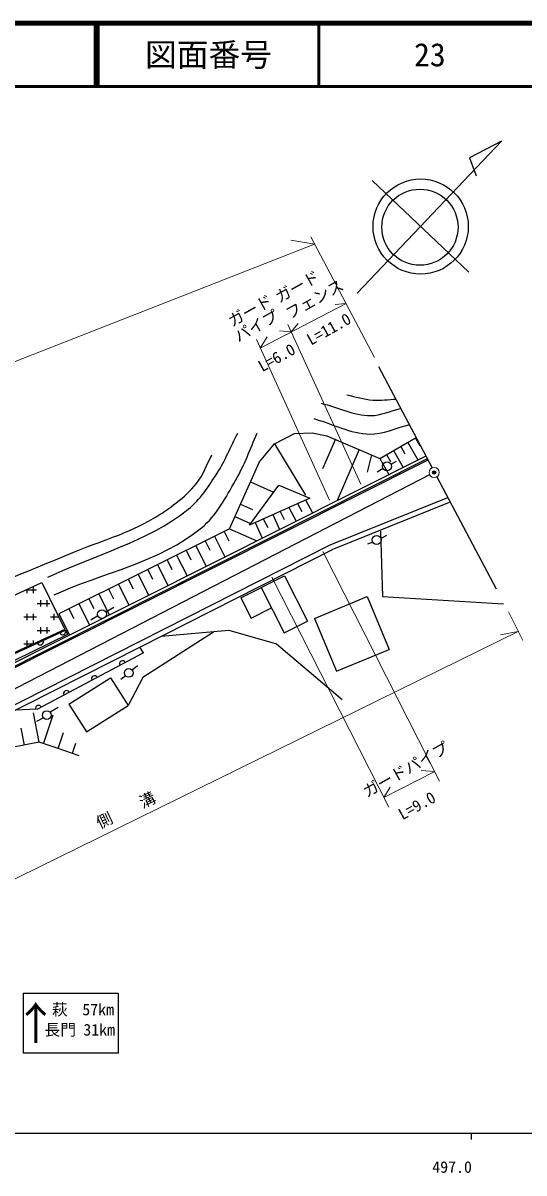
# Model space of a CAD drawing. Units: millimetres, scale not verified. Extents: x 40000 to 680000, y 20000 to 380000.
# Drawn here: x 497402 to 576320, y 198715 to 380000 of the extents above; entities that cross this region are included whole.
import ezdxf
from ezdxf.enums import TextEntityAlignment as Align

# ---------------------------------------------------------------- set-up
doc = ezdxf.new("R2010")
doc.units = ezdxf.units.MM
doc.header["$LTSCALE"] = 1000
doc.header["$PDMODE"] = 32
doc.header["$PDSIZE"] = 500
for name, color, linetype, lineweight in [('M-BGD', 7, 'Continuous', 25), ('M-BGD-EXST', 7, 'Continuous', 25), ('M-BGD-HTXT', 7, 'Continuous', 13), ('M-STR-HTXT', 7, 'Continuous', 13), ('M-STR-STRC', 7, 'Continuous', 25), ('M-TTL', 2, 'Continuous', 140), ('M-TTL-BAND', 7, 'Continuous', 25), ('M-TTL-LINE', 7, 'Continuous', 50), ('M-TTL-TXT', 7, 'Continuous', 50)]:
    doc.layers.add(name, color=color, linetype=linetype, lineweight=lineweight)
doc.layers.add('M-OTRS', color=6, linetype='Continuous')
doc.styles.add('ＭＳ ゴシック', font='')
doc.styles.get('ＭＳ ゴシック').set_extended_font_data('MS Gothic')

msp = doc.modelspace()

# ---------------------------------------------------------------- linework, layer by layer
at = {"layer": 'M-BGD'}
for p, q in [((550027, 337431), (572768, 361385)), ((572768, 361385), (567760, 358733)), ((567760, 358733), (568778, 355910)), ((552396, 355177), (567625, 340718)), ((553400, 325869), (561851, 309873)), ((534643, 310798), (536998, 313680)), ((536998, 313680), (540165, 315264)), ((536998, 313680), (541910, 305561)), ((540165, 315264), (542966, 315386)), ((542966, 315386), (545280, 314939)), ((546602, 314371), (544597, 309699)), ((545280, 314939), (553603, 311366)), ((553603, 311366), (559326, 314652)), ((558031, 313879), (559600, 311114)), ((559218, 314552), (559907, 313337)), ((550334, 312769), (546878, 304718)), ((552281, 311934), (551639, 309199)), ((554684, 311980), (555312, 310873)), ((555765, 312593), (557269, 309943)), ((556898, 313236), (557556, 312077)), ((473125, 267637), (560900, 311768)), ((473350, 267190), (561125, 311322)), ((473441, 267013), (561215, 311143)), ((529934, 300283), (534643, 310798)), ((553603, 311366), (555045, 308824)), ((555414, 310444), (556226, 310931)), ((554156, 309754), (553181, 309185)), ((562596, 308463), (571914, 290826)), ((533060, 300851), (537688, 307144)), ((533220, 307664), (536874, 306037)), ((537688, 307144), (542560, 305114)), ((542560, 305114), (533060, 300851)), ((541917, 304826), (542998, 302768)), ((545793, 297722), (564305, 305192)), ((531657, 304153), (533547, 303308)), ((537886, 303017), (538541, 301724)), ((539264, 303635), (540418, 301470)), ((540664, 304263), (541322, 302983)), ((546092, 296980), (564605, 304450)), ((530795, 302218), (533258, 301121)), ((533953, 301237), (535063, 298778)), ((535248, 301833), (535942, 300445)), ((536744, 302504), (537821, 300165)), ((529934, 300283), (503058, 286886)), ((529066, 299850), (529800, 298377)), ((529934, 300283), (534241, 298365)), ((553699, 299902), (554024, 289590)), ((553750, 298752), (554724, 299239)), ((475639, 262198), (545793, 297722)), ((524604, 297626), (526241, 294343)), ((526095, 298370), (526836, 296884)), ((527586, 299113), (529218, 295839)), ((552491, 298183), (551679, 297818)), ((515787, 281631), (546154, 297008)), ((521599, 296128), (523241, 292834)), ((523101, 296877), (523848, 295380)), ((517042, 293857), (517800, 292336)), ((518569, 294618), (520216, 291313)), ((520084, 295373), (520836, 293864)), ((513977, 292329), (514741, 290796)), ((515516, 293096), (517168, 289781)), ((531716, 289383), (538583, 292867)), ((538583, 292867), (542222, 285696)), ((497827, 290621), (499511, 290621)), ((498011, 290706), (498011, 290121)), ((499011, 291121), (499011, 290121)), ((510887, 290788), (511657, 289243)), ((512438, 291561), (514095, 288236)), ((534927, 291012), (538566, 283841)), ((499632, 288500), (501632, 288500)), ((500132, 289000), (500132, 288000)), ((501132, 289000), (501132, 288000)), ((506209, 288457), (507877, 285110)), ((507772, 289236), (508549, 287679)), ((509336, 290015), (510999, 286679)), ((531716, 289383), (533345, 286172)), ((543327, 286129), (551640, 289577)), ((551640, 289577), (555088, 281264)), ((554024, 289590), (573105, 288454)), ((498011, 286879), (498011, 285879)), ((499011, 286879), (499011, 285879)), ((502253, 286879), (502253, 285879)), ((503058, 286886), (504731, 283528)), ((504633, 287671), (505416, 286102)), ((509213, 286532), (508077, 285882)), ((510431, 287181), (511731, 287912)), ((533345, 286172), (536556, 287801)), ((497511, 286379), (499511, 286379)), ((500132, 284757), (500132, 283757)), ((501132, 284757), (501132, 283757)), ((501753, 286379), (503038, 286379)), ((538566, 283841), (542222, 285696)), ((543327, 286129), (546775, 277816)), ((487040, 276455), (504096, 284280)), ((504413, 283625), (487551, 275343)), ((499632, 284257), (501632, 284257)), ((504096, 284280), (504413, 283625)), ((527391, 283988), (516267, 276843)), ((519142, 283330), (529846, 284303)), ((529846, 284303), (537330, 282136)), ((476000, 261484), (515787, 281631)), ((497511, 282136), (499059, 282136)), ((498011, 282636), (498011, 281657)), ((499011, 282636), (499011, 282114)), ((516402, 280708), (515787, 281631)), ((537330, 282136), (547671, 273371)), ((546775, 277816), (555088, 281264)), ((516402, 280708), (499703, 271849)), ((514613, 278047), (515425, 278696)), ((504636, 272631), (511201, 276776)), ((511201, 276776), (513954, 272415)), ((513598, 277072), (512786, 276504)), ((516267, 276843), (513954, 272415)), ((501703, 271429), (502961, 272160)), ((504636, 272631), (507389, 268271)), ((507389, 268271), (513954, 272415)), ((499703, 271849), (496131, 271687)), ((499947, 266612), (499070, 271261)), ((500607, 270455), (499551, 269886)), ((500649, 266381), (502147, 270935)), ((497622, 266173), (497118, 268848)), ((499947, 266612), (495644, 265800)), ((502926, 265632), (499947, 266612)), ((502926, 265632), (503755, 268154)), ((506240, 264501), (502926, 265632)), ((505203, 264884), (505726, 266473))]:
    msp.add_line(p, q, dxfattribs=at)
msp.add_lwpolyline([(483594, 284057), (500379, 291798), (504010, 284399), (487225, 276726)], close=True, dxfattribs=at)
for centre, radius in [((560041, 347918), 7500), ((559926, 347810), 6000), ((554744, 310113), 700), ((553121, 298502), 700), ((509843, 286809), 700), ((514065, 277553), 700), ((501155, 270895), 700)]:
    msp.add_circle(centre, radius, dxfattribs=at)
for centre, radius, start, end in [((503641, 284071), 500, 204.64528, 24.64528), ((500112, 282452), 500, 204.64528, 24.64528), ((513099, 278956), 500, 27.94716, 207.94716), ((508682, 276612), 500, 27.94716, 207.94716), ((504265, 274269), 500, 27.94716, 207.94716), ((499850, 271935), 494, 27.10222, 191.86607)]:
    msp.add_arc(centre, radius, start, end, dxfattribs=at)
for points, knots in [([(548431, 321365), (549785, 321094), (551115, 320659), (552491, 320553), (553734, 320457), (554981, 320661), (556226, 320715)], [0, 0, 0, 0, 1, 1, 1, 2, 2, 2, 2]), ([(544372, 320066), (546970, 319416), (549488, 318128), (552166, 318117), (553781, 318110), (555306, 318875), (556876, 319254)], [0, 0, 0, 0, 1, 1, 1, 2, 2, 2, 2]), ([(543235, 317630), (546158, 316818), (548971, 315252), (552004, 315194), (554118, 315153), (556118, 316168), (558175, 316656)], [0, 0, 0, 0, 1, 1, 1, 2, 2, 2, 2]), ([(501337, 292621), (508699, 296194), (517029, 298233), (523423, 303339), (525319, 304853), (526652, 306986), (527970, 309023), (529259, 311015), (530135, 313245), (531218, 315356)], [0, 0, 0, 0, 1, 1, 1, 2, 2, 2, 3, 3, 3, 3]), ([(502312, 289861), (510053, 293379), (518963, 295020), (525534, 300416), (527902, 302361), (529356, 305235), (530893, 307886), (532266, 310255), (533166, 312866), (534303, 315356)], [0, 0, 0, 0, 1, 1, 1, 2, 2, 2, 3, 3, 3, 3]), ([(413483, 277194), (414024, 276111), (414024, 274487), (415107, 273946), (417272, 272864), (419891, 274710), (422252, 275245), (427067, 276338), (431627, 278673), (436543, 279143), (440812, 279550), (445090, 278407), (449372, 278168), (452400, 277999), (455468, 277382), (458466, 277844), (461985, 278385), (465209, 280141), (468534, 281416), (473565, 283346), (478492, 285536), (483474, 287587), (490724, 290572), (497997, 293503), (505235, 296519), (509467, 298282), (513970, 299519), (517902, 301878), (520410, 303383), (522858, 305145), (524722, 307399), (525818, 308724), (526346, 310430), (527158, 311946)], [0, 0, 0, 0, 1, 1, 1, 2, 2, 2, 3, 3, 3, 4, 4, 4, 5, 5, 5, 6, 6, 6, 7, 7, 7, 8, 8, 8, 9, 9, 9, 10, 10, 10, 11, 11, 11, 11])]:
    msp.add_open_spline(points, degree=3, knots=knots, dxfattribs=at)
at = {"layer": 'M-BGD-EXST'}
msp.add_line((561453, 308770), (474198, 263723), dxfattribs=at)
at = {"layer": 'M-BGD-HTXT'}
msp.add_circle((562164, 309137), 800, dxfattribs=at)
at = {"layer": 'M-OTRS'}
msp.add_point((562164, 309137), dxfattribs=at)
at = {"layer": 'M-STR-HTXT'}
for p, q in [((552796, 327272), (542727, 346272)), ((454183, 310140), (543325, 345144)), ((543377, 345135), (539601, 345785)), ((534774, 328767), (548289, 335798)), ((548280, 335793), (546584, 335635)), ((550644, 307298), (539114, 332469)), ((539648, 331302), (540738, 332631)), ((545691, 304781), (534161, 330114)), ((534774, 328767), (535866, 330520)), ((539648, 331302), (537815, 331494)), ((544615, 296702), (563032, 260460)), ((536592, 292625), (555009, 256383)), ((573866, 287201), (576140, 282654)), ((459542, 227116), (575490, 284116)), ((575425, 284084), (572608, 283548)), ((562255, 261989), (554232, 257911)), ((562255, 261989), (560130, 262144)), ((554232, 257911), (555255, 259534))]:
    msp.add_line(p, q, dxfattribs=at)
at = {"layer": 'M-STR-STRC'}
for p, q in [((497414, 227084), (512414, 227084)), ((497414, 227084), (497414, 217584)), ((512414, 227084), (512414, 217584)), ((512414, 217584), (497414, 217584))]:
    msp.add_line(p, q, dxfattribs=at)
at = {"layer": 'M-TTL'}
msp.add_line((680000, 380000), (40000, 380000), dxfattribs=at)
at = {"layer": 'M-TTL-BAND'}
for p, q in [((40000, 205000), (579000, 205000)), ((568000, 205000), (568000, 204000))]:
    msp.add_line(p, q, dxfattribs=at)
at = {"layer": 'M-TTL-LINE'}
for p, q in [((508747, 380000), (508747, 370000)), ((509247, 380000), (509247, 370000)), ((543997, 380000), (543997, 370000)), ((40000, 370000), (680000, 370000))]:
    msp.add_line(p, q, dxfattribs=at)

# ---------------------------------------------------------------- texts
at = {"layer": 'M-STR-HTXT', "style": 'ＭＳ ゴシック'}
for s, rotation, p in [('ガード', 29.259, (538044, 335338)), ('フェンス', 29.259, (539668, 332740)), ('ガード', 29.259, (530614, 331563)), ('パイプ', 29.259, (531589, 329127)), ('L=11.0', 29.259, (543026, 328647)), ('L=6.0', 29.259, (535350, 324452)), ('側\u3000\u3000溝', 25.309, (509705, 252471))]:
    msp.add_text(s, height=1833, rotation=rotation, dxfattribs=at).set_placement(p, align=Align.BOTTOM_LEFT)
for s, p in [('ガードパイプ', (558390, 261055)), ('L=9.0', (560163, 255343))]:
    msp.add_text(s, height=1833, rotation=29.259, dxfattribs=at).set_placement(p, align=Align.BOTTOM_CENTER)
at = {"layer": 'M-STR-STRC', "style": 'ＭＳ ゴシック'}
msp.add_text('↑', height=5132, dxfattribs=at).set_placement((499414, 222334), align=Align.MIDDLE_CENTER)
for s, p in [('萩', (504447, 223018)), ('57km', (511732, 223018)), ('長門', (505761, 219837)), ('31km', (511893, 219837))]:
    msp.add_text(s, height=1833, dxfattribs=at).set_placement(p, align=Align.BOTTOM_RIGHT)
at = {"layer": 'M-TTL-BAND', "style": 'ＭＳ ゴシック'}
msp.add_text('497.0', height=1833, dxfattribs=at).set_placement((565000, 198195), align=Align.BOTTOM_CENTER)
at = {"layer": 'M-TTL-TXT', "style": 'ＭＳ ゴシック'}
for s, p in [('図面番号', (526622, 375000)), ('23', (561497, 375000))]:
    msp.add_text(s, height=3666, dxfattribs=at).set_placement(p, align=Align.MIDDLE_CENTER)

doc.saveas('drawing.dxf')
